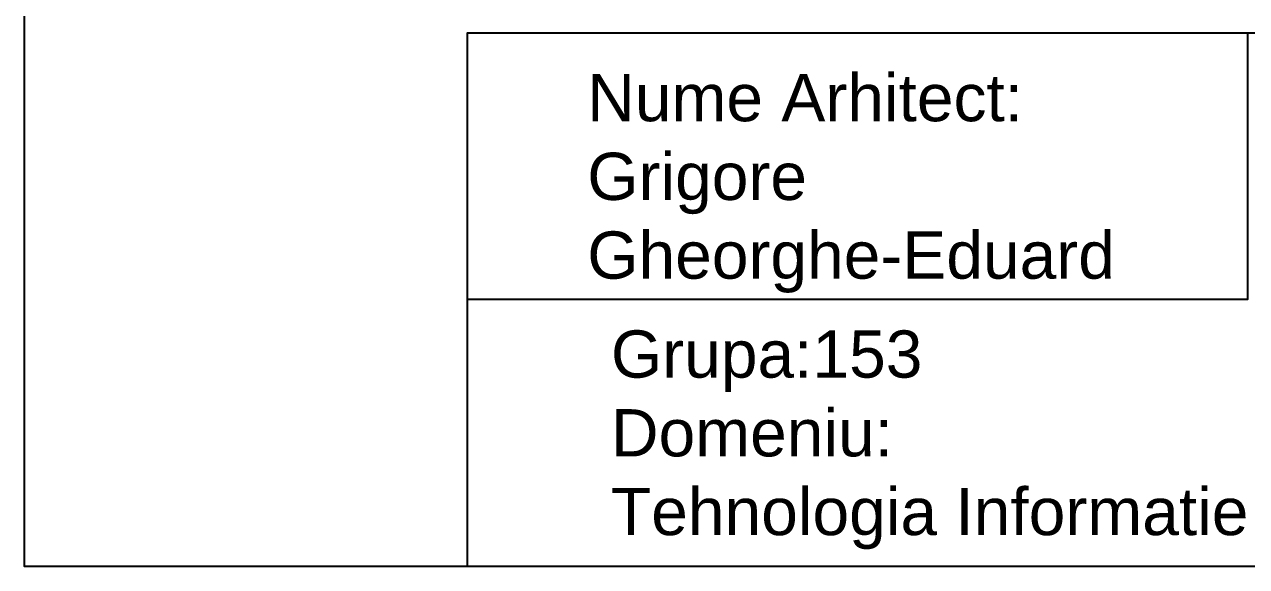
# Model space of a CAD drawing. Header units: inches. Extents: x -10 to 121, y -23 to 38.
# Drawn here: x -10.09 to 39.39, y -23.15 to -1.22 of the extents above; entities that cross this region are included whole.
import ezdxf

# ---------------------------------------------------------------- set-up
doc = ezdxf.new("R2010")
doc.units = ezdxf.units.IN
doc.header["$MEASUREMENT"] = 0
doc.layers.add('cartus', color=6, linetype='Continuous')
doc.styles.get("Standard").update_dxf_attribs({"font": 'arial.ttf'})

msp = doc.modelspace()

# ---------------------------------------------------------------- linework, layer by layer
at = {"layer": 'cartus'}
for points in [[(71.00309, -23.14986), (-10.08875, -23.14986), (-10.08875, 38.09419), (71.00309, 38.09419)], [(71.00309, -23.14986), (7.85318, -23.14986), (7.85318, -1.55922), (71.00309, -1.55922)], [(7.85318, -1.55922), (39.42813, -1.55922), (39.42813, -12.35454), (7.85318, -12.35454)]]:
    msp.add_lwpolyline(points, close=True, dxfattribs=at)

# ---------------------------------------------------------------- texts
at = {"layer": 'cartus', "char_height": 1.9101775, "attachment_point": 1}
for s, width, insert in [('Nume Arhitect:\\PGrigore Gheorghe-Eduard', 27.2538146, (12.69552, -3.22865)), ('Grupa:153\\PDomeniu:\\PTehnologia Informatie', 37.8139757, (13.65554, -13.60021))]:
    msp.add_mtext_dynamic_manual_height_columns(s, width=width, gutter_width=9.55089, heights=[0], dxfattribs=dict(at, insert=insert))

doc.saveas('drawing.dxf')
